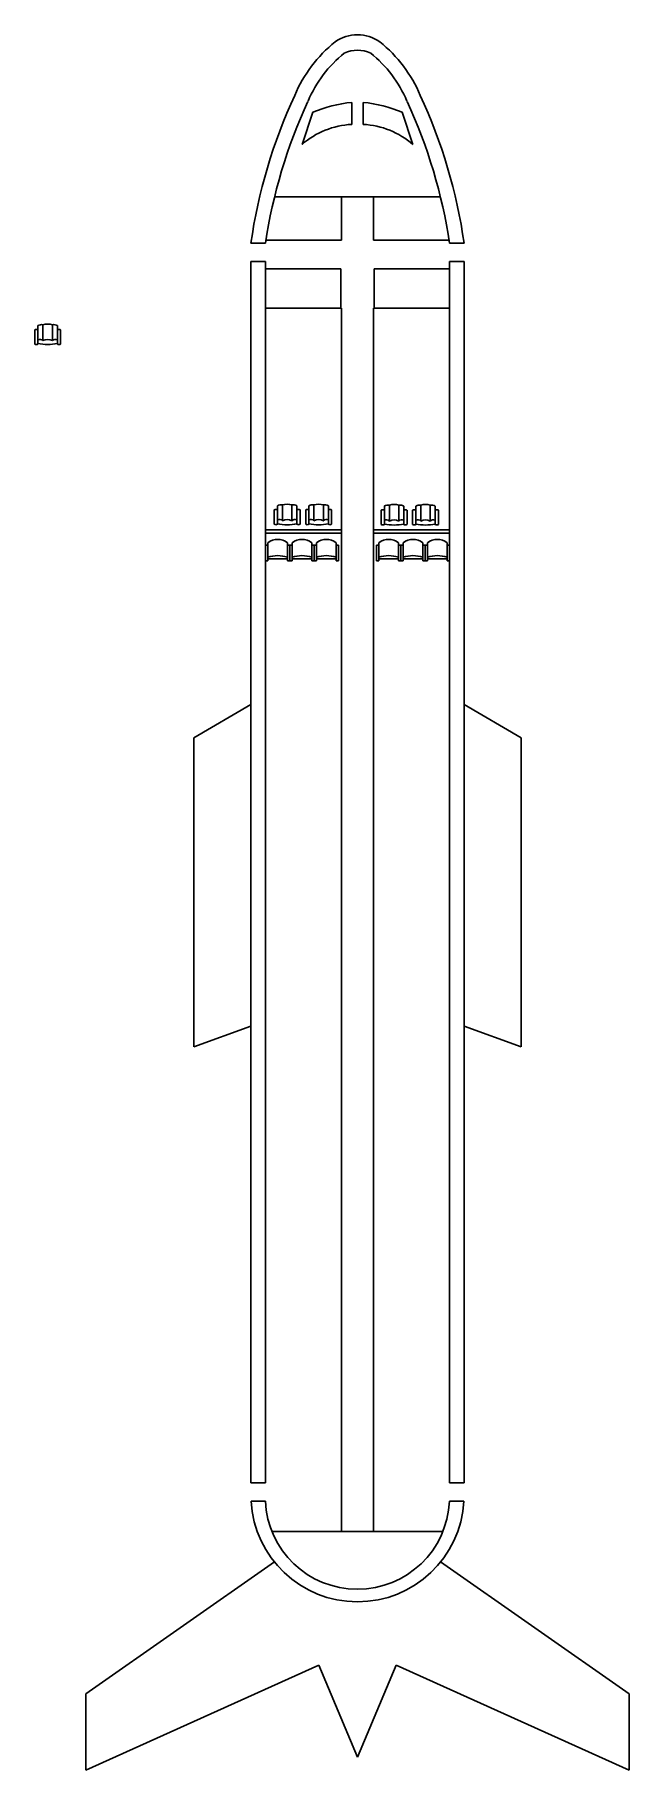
# Model space of a CAD drawing. Header units: millimetres. Extents: x 3769 to 3922, y 1801 to 2246.
import ezdxf

# ---------------------------------------------------------------- set-up
doc = ezdxf.new("R2010")
doc.units = ezdxf.units.MM
for name, color, linetype in [('fotele', 7, 'Continuous'), ('Kadłub', 1, 'Continuous'), ('korytarz', 253, 'Continuous'), ('skrzydła', 3, 'Continuous'), ('srodek', 251, 'Continuous'), ('szyby', 4, 'Continuous')]:
    doc.layers.add(name, color=color, linetype=linetype)

# ---------------------------------------------------------------- blocks, each defined once
blk = doc.blocks.new('A$C71C97D41')
at = {"layer": 'srodek'}
blk.add_line((-9.75, 0), (9.75, 0), dxfattribs=at)
blk = doc.blocks.new('A$C301C67C0')
at = {"layer": 'srodek'}
blk.add_line((0, 0), (19.5, 0), dxfattribs=at)
at = {"layer": 'korytarz'}
blk.add_blockref('A$C71C97D41', (9.75, -0.88), dxfattribs=at)

msp = doc.modelspace()

# ---------------------------------------------------------------- linework, layer by layer
at = {"layer": 'fotele'}
for p, q in [((3769.41, 2169.85), (3769.41, 2166.2)), ((3770.21, 2170.93), (3770.21, 2166.2)), ((3771.51, 2171.15), (3771.51, 2167.09)), ((3773.92, 2171.15), (3773.92, 2167.09)), ((3775.21, 2170.93), (3775.21, 2166.33)), ((3775.21, 2170.93), (3775.21, 2166.2)), ((3776.02, 2169.85), (3776.02, 2166.2)), ((3830.76, 2123.65), (3830.76, 2120)), ((3831.56, 2124.73), (3831.56, 2120)), ((3832.86, 2124.95), (3832.86, 2120.89)), ((3835.27, 2124.95), (3835.27, 2120.89)), ((3836.56, 2124.73), (3836.56, 2120.13)), ((3836.56, 2124.73), (3836.56, 2120)), ((3837.37, 2123.65), (3837.37, 2120)), ((3838.81, 2123.65), (3838.81, 2120)), ((3839.62, 2124.73), (3839.62, 2120)), ((3840.91, 2124.95), (3840.91, 2120.89)), ((3843.33, 2124.95), (3843.33, 2120.89)), ((3844.62, 2124.73), (3844.62, 2120.13)), ((3844.62, 2124.73), (3844.62, 2120)), ((3845.42, 2123.65), (3845.42, 2120)), ((3858.15, 2123.58), (3858.15, 2119.92)), ((3858.95, 2124.66), (3858.95, 2119.92)), ((3860.24, 2124.88), (3860.24, 2120.82)), ((3862.66, 2124.88), (3862.66, 2120.82)), ((3863.95, 2124.66), (3863.95, 2120.06)), ((3863.95, 2124.66), (3863.95, 2119.92)), ((3864.76, 2123.58), (3864.76, 2119.92)), ((3866.2, 2123.58), (3866.2, 2119.92)), ((3867, 2124.66), (3867, 2119.92)), ((3868.3, 2124.88), (3868.3, 2120.82)), ((3870.71, 2124.88), (3870.71, 2120.82)), ((3872, 2124.66), (3872, 2120.06)), ((3872, 2124.66), (3872, 2119.92)), ((3872.81, 2123.58), (3872.81, 2119.92)), ((3829.12, 2114.61), (3828.5, 2114.61)), ((3828.5, 2114.61), (3828.5, 2111.09)), ((3829.12, 2115.27), (3829.12, 2114.28)), ((3834.12, 2115.27), (3834.12, 2114.28)), ((3834.12, 2114.61), (3834.74, 2114.61)), ((3835.36, 2114.61), (3834.74, 2114.61)), ((3834.74, 2114.61), (3834.74, 2111.09)), ((3835.36, 2115.27), (3835.36, 2114.28)), ((3840.36, 2115.27), (3840.36, 2114.28)), ((3840.36, 2114.61), (3840.97, 2114.61)), ((3840.97, 2114.61), (3840.97, 2111.09)), ((3841.59, 2114.61), (3840.97, 2114.61)), ((3840.97, 2114.61), (3840.97, 2111.09)), ((3841.59, 2115.27), (3841.59, 2114.28)), ((3846.59, 2115.27), (3846.59, 2114.28)), ((3846.59, 2114.61), (3847.21, 2114.61)), ((3847.21, 2114.61), (3847.21, 2111.09)), ((3857.55, 2114.61), (3856.94, 2114.61)), ((3856.94, 2114.61), (3856.94, 2111.09)), ((3857.55, 2115.27), (3857.55, 2114.28)), ((3862.55, 2115.27), (3862.55, 2114.28)), ((3862.55, 2114.61), (3863.17, 2114.61)), ((3863.17, 2114.61), (3863.17, 2111.09)), ((3863.79, 2114.61), (3863.17, 2114.61)), ((3863.17, 2114.61), (3863.17, 2111.09)), ((3863.79, 2115.27), (3863.79, 2114.28)), ((3868.79, 2115.27), (3868.79, 2114.28)), ((3868.79, 2114.61), (3869.41, 2114.61)), ((3869.41, 2114.61), (3869.41, 2111.09)), ((3870.03, 2114.61), (3869.41, 2114.61)), ((3870.03, 2115.27), (3870.03, 2114.28)), ((3875.03, 2115.27), (3875.03, 2114.28)), ((3875.03, 2114.61), (3875.65, 2114.61)), ((3875.65, 2114.61), (3875.65, 2111.09)), ((3828.5, 2111.09), (3828.5, 2110.61)), ((3828.5, 2110.61), (3829.12, 2110.61)), ((3829.12, 2110.61), (3829.12, 2111.09)), ((3834.12, 2110.61), (3834.12, 2111.09)), ((3834.74, 2110.61), (3834.12, 2110.61)), ((3834.74, 2111.09), (3834.74, 2110.61)), ((3834.74, 2110.61), (3835.36, 2110.61)), ((3835.36, 2110.61), (3835.36, 2111.09)), ((3840.36, 2110.61), (3840.36, 2111.09)), ((3840.97, 2110.61), (3840.36, 2110.61)), ((3840.97, 2111.09), (3840.97, 2110.61)), ((3840.97, 2111.09), (3840.97, 2110.61)), ((3840.97, 2110.61), (3841.59, 2110.61)), ((3841.59, 2110.61), (3841.59, 2111.09)), ((3846.59, 2110.61), (3846.59, 2111.09)), ((3847.21, 2110.61), (3846.59, 2110.61)), ((3847.21, 2111.09), (3847.21, 2110.61)), ((3856.94, 2111.09), (3856.94, 2110.61)), ((3856.94, 2110.61), (3857.55, 2110.61)), ((3857.55, 2110.61), (3857.55, 2111.09)), ((3862.55, 2110.61), (3862.55, 2111.09)), ((3863.17, 2110.61), (3862.55, 2110.61)), ((3863.17, 2111.09), (3863.17, 2110.61)), ((3863.17, 2111.09), (3863.17, 2110.61)), ((3863.17, 2110.61), (3863.79, 2110.61)), ((3863.79, 2110.61), (3863.79, 2111.09)), ((3868.79, 2110.61), (3868.79, 2111.09)), ((3869.41, 2110.61), (3868.79, 2110.61)), ((3869.41, 2111.09), (3869.41, 2110.61)), ((3869.41, 2110.61), (3870.03, 2110.61)), ((3870.03, 2110.61), (3870.03, 2111.09)), ((3875.03, 2110.61), (3875.03, 2111.09)), ((3875.65, 2110.61), (3875.03, 2110.61)), ((3875.65, 2111.09), (3875.65, 2110.61))]:
    msp.add_line(p, q, dxfattribs=at)
for points in [[(3829.12, 2115.27), (3829.12, 2111.09), (3834.12, 2111.09), (3834.12, 2115.27)], [(3834.12, 2115.27), (3834.12, 2111.09), (3829.12, 2111.09), (3829.12, 2115.27)], [(3835.36, 2115.27), (3835.36, 2111.09), (3840.36, 2111.09), (3840.36, 2115.27)], [(3840.36, 2115.27), (3840.36, 2111.09), (3835.36, 2111.09), (3835.36, 2115.27)], [(3841.59, 2115.27), (3841.59, 2111.09), (3846.59, 2111.09), (3846.59, 2115.27)], [(3846.59, 2115.27), (3846.59, 2111.09), (3841.59, 2111.09), (3841.59, 2115.27)], [(3857.55, 2115.27), (3857.55, 2111.09), (3862.55, 2111.09), (3862.55, 2115.27)], [(3862.55, 2115.27), (3862.55, 2111.09), (3857.55, 2111.09), (3857.55, 2115.27)], [(3863.79, 2115.27), (3863.79, 2111.09), (3868.79, 2111.09), (3868.79, 2115.27)], [(3868.79, 2115.27), (3868.79, 2111.09), (3863.79, 2111.09), (3863.79, 2115.27)], [(3870.03, 2115.27), (3870.03, 2111.09), (3875.03, 2111.09), (3875.03, 2115.27)], [(3875.03, 2115.27), (3875.03, 2111.09), (3870.03, 2111.09), (3870.03, 2115.27)]]:
    msp.add_lwpolyline(points, dxfattribs=at)
for centre, radius, start, end in [((3769.81, 2169.17), 0.794, 59.5491, 120.4509), ((3771.25, 2168.81), 2.36, 83.677, 115.9456), ((3770.69, 2166.18), 1.23, 48.1292, 112.7065), ((3772.71, 2167.14), 4.19, 73.2358, 106.7642), ((3772.71, 2167.14), 4.19, 73.2358, 106.7642), ((3772.71, 2164.82), 2.57, 62.0144, 117.9856), ((3774.18, 2168.81), 2.36, 64.0544, 96.323), ((3774.74, 2166.18), 1.23, 67.2935, 131.8708), ((3774.74, 2166.18), 1.23, 67.2935, 131.8708), ((3775.62, 2169.17), 0.794, 59.5491, 120.4509), ((3769.81, 2166.88), 0.794, 239.5491, 300.4509), ((3772.71, 2178.47), 12.4, 258.3656, 281.6344), ((3772.71, 2178.47), 12.4, 258.3656, 281.6344), ((3775.62, 2166.88), 0.794, 239.5491, 300.4509), ((3831.16, 2122.97), 0.794, 59.5491, 120.4509), ((3832.6, 2122.61), 2.36, 83.677, 115.9456), ((3834.06, 2120.94), 4.19, 73.2358, 106.7642), ((3834.06, 2120.94), 4.19, 73.2358, 106.7642), ((3835.53, 2122.61), 2.36, 64.0544, 96.323), ((3836.97, 2122.97), 0.794, 59.5491, 120.4509), ((3839.22, 2122.97), 0.794, 59.5491, 120.4509), ((3840.65, 2122.61), 2.36, 83.677, 115.9456), ((3842.12, 2120.94), 4.19, 73.2358, 106.7642), ((3842.12, 2120.94), 4.19, 73.2358, 106.7642), ((3843.59, 2122.61), 2.36, 64.0544, 96.323), ((3845.02, 2122.97), 0.794, 59.5491, 120.4509), ((3858.55, 2122.89), 0.794, 59.5491, 120.4509), ((3859.98, 2122.54), 2.36, 83.677, 115.9456), ((3861.45, 2120.87), 4.19, 73.2358, 106.7642), ((3861.45, 2120.87), 4.19, 73.2358, 106.7642), ((3862.92, 2122.54), 2.36, 64.0544, 96.323), ((3864.35, 2122.89), 0.794, 59.5491, 120.4509), ((3866.6, 2122.89), 0.794, 59.5491, 120.4509), ((3868.04, 2122.54), 2.36, 83.677, 115.9456), ((3869.5, 2120.87), 4.19, 73.2358, 106.7642), ((3869.5, 2120.87), 4.19, 73.2358, 106.7642), ((3870.97, 2122.54), 2.36, 64.0544, 96.323), ((3872.41, 2122.89), 0.794, 59.5491, 120.4509), ((3831.16, 2120.68), 0.794, 239.5491, 300.4509), ((3832.04, 2119.98), 1.23, 48.1292, 112.7065), ((3834.06, 2132.27), 12.4, 258.3656, 281.6344), ((3834.06, 2132.27), 12.4, 258.3656, 281.6344), ((3834.06, 2118.62), 2.57, 62.0144, 117.9856), ((3836.09, 2119.98), 1.23, 67.2935, 131.8708), ((3836.09, 2119.98), 1.23, 67.2935, 131.8708), ((3836.97, 2120.68), 0.794, 239.5491, 300.4509), ((3839.22, 2120.68), 0.794, 239.5491, 300.4509), ((3840.09, 2119.98), 1.23, 48.1292, 112.7065), ((3842.12, 2132.27), 12.4, 258.3656, 281.6344), ((3842.12, 2132.27), 12.4, 258.3656, 281.6344), ((3842.12, 2118.62), 2.57, 62.0144, 117.9856), ((3844.14, 2119.98), 1.23, 67.2935, 131.8708), ((3844.14, 2119.98), 1.23, 67.2935, 131.8708), ((3845.02, 2120.68), 0.794, 239.5491, 300.4509), ((3858.55, 2120.61), 0.794, 239.5491, 300.4509), ((3859.42, 2119.9), 1.23, 48.1292, 112.7065), ((3861.45, 2132.2), 12.4, 258.3656, 281.6344), ((3861.45, 2132.2), 12.4, 258.3656, 281.6344), ((3861.45, 2118.55), 2.57, 62.0144, 117.9856), ((3863.48, 2119.9), 1.23, 67.2935, 131.8708), ((3863.48, 2119.9), 1.23, 67.2935, 131.8708), ((3864.35, 2120.61), 0.794, 239.5491, 300.4509), ((3866.6, 2120.61), 0.794, 239.5491, 300.4509), ((3867.48, 2119.9), 1.23, 48.1292, 112.7065), ((3869.5, 2132.2), 12.4, 258.3656, 281.6344), ((3869.5, 2132.2), 12.4, 258.3656, 281.6344), ((3869.5, 2118.55), 2.57, 62.0144, 117.9856), ((3871.53, 2119.9), 1.23, 67.2935, 131.8708), ((3871.53, 2119.9), 1.23, 67.2935, 131.8708), ((3872.41, 2120.61), 0.794, 239.5491, 300.4509), ((3831.62, 2111.91), 4.19, 53.3453, 126.6547), ((3831.62, 2111.91), 4.19, 53.3453, 126.6547), ((3837.86, 2111.91), 4.19, 53.3453, 126.6547), ((3837.86, 2111.91), 4.19, 53.3453, 126.6547), ((3844.09, 2111.91), 4.19, 53.3453, 126.6547), ((3844.09, 2111.91), 4.19, 53.3453, 126.6547), ((3860.05, 2111.91), 4.19, 53.3453, 126.6547), ((3860.05, 2111.91), 4.19, 53.3453, 126.6547), ((3866.29, 2111.91), 4.19, 53.3453, 126.6547), ((3866.29, 2111.91), 4.19, 53.3453, 126.6547), ((3872.53, 2111.91), 4.19, 53.3453, 126.6547), ((3872.53, 2111.91), 4.19, 53.3453, 126.6547), ((3831.62, 2104.31), 7.64, 70.9059, 109.0941), ((3831.62, 2104.31), 7.64, 70.9059, 109.0941), ((3837.86, 2104.31), 7.64, 70.9059, 109.0941), ((3837.86, 2104.31), 7.64, 70.9059, 109.0941), ((3844.09, 2104.31), 7.64, 70.9059, 109.0941), ((3844.09, 2104.31), 7.64, 70.9059, 109.0941), ((3860.05, 2104.31), 7.64, 70.9059, 109.0941), ((3860.05, 2104.31), 7.64, 70.9059, 109.0941), ((3866.29, 2104.31), 7.64, 70.9059, 109.0941), ((3866.29, 2104.31), 7.64, 70.9059, 109.0941), ((3872.53, 2104.31), 7.64, 70.9059, 109.0941), ((3872.53, 2104.31), 7.64, 70.9059, 109.0941)]:
    msp.add_arc(centre, radius, start, end, dxfattribs=at)
at = {"layer": 'Kadłub'}
for p, q in [((3824.78, 2192.02), (3828.5, 2192.02)), ((3879.37, 2192.02), (3875.65, 2192.02)), ((3824.78, 2187.35), (3828.5, 2187.35)), ((3824.78, 2187.35), (3824.78, 1874.18)), ((3828.5, 2187.35), (3828.5, 1874.18)), ((3879.37, 2187.35), (3875.65, 2187.35)), ((3875.65, 2187.35), (3875.65, 1874.18)), ((3875.65, 2187.35), (3875.65, 1874.18)), ((3879.37, 2187.35), (3879.37, 1874.18)), ((3879.37, 2187.35), (3879.37, 1874.18)), ((3828.5, 1874.18), (3824.78, 1874.18)), ((3875.65, 1874.18), (3879.37, 1874.18)), ((3828.5, 1869.51), (3824.81, 1869.51)), ((3875.65, 1869.51), (3879.34, 1869.51))]:
    msp.add_line(p, q, dxfattribs=at)
for centre, radius, start, end in [((3868.72, 2216.06), 35.55, 129.0051, 156.9791), ((3852.07, 2235.57), 9.94, 54.7698, 125.2302), ((3835.43, 2216.06), 35.55, 23.0209, 50.9949), ((3868.72, 2216.06), 31.83, 129.0051, 156.9791), ((3852.07, 2233.44), 8.1, 65.2725, 114.7275), ((3835.43, 2216.06), 31.83, 23.0209, 50.9949), ((3958.66, 2173.05), 135.22, 155.1099, 171.9347), ((3745.49, 2173.05), 135.22, 8.0653, 24.8901), ((3960.43, 2172.39), 133.38, 155.1701, 171.5337), ((3743.74, 2172.39), 133.36, 8.4648, 24.8314), ((3852.07, 1871.03), 27.31, 183.1963, 356.8037), ((3852.05, 1870.52), 23.58, 182.4594, 357.5406)]:
    msp.add_arc(centre, radius, start, end, dxfattribs=at)
at = {"layer": 'korytarz'}
for p, q in [((3848, 1861.73), (3848, 2175.42)), ((3856.15, 1861.73), (3856.15, 2175.42)), ((3848, 2118.58), (3848, 2117.69))]:
    msp.add_line(p, q, dxfattribs=at)
at = {"layer": 'skrzydła'}
for p, q in [((3828.5, 2192.02), (3824.78, 2192.02)), ((3824.78, 2073.82), (3810.13, 2065.26)), ((3879.37, 2073.82), (3894.01, 2065.26)), ((3810.13, 2065.26), (3810.13, 1986.04)), ((3894.01, 2065.26), (3894.01, 1986.04)), ((3810.13, 1986.04), (3824.78, 1991.34)), ((3894.01, 1986.04), (3879.37, 1991.34)), ((3830.78, 1853.93), (3782.47, 1820.11)), ((3873.37, 1853.93), (3921.68, 1820.11)), ((3782.47, 1800.52), (3842.17, 1827.45)), ((3842.17, 1827.45), (3852.07, 1803.92)), ((3861.98, 1827.45), (3852.07, 1803.92)), ((3921.68, 1800.52), (3861.98, 1827.45)), ((3782.47, 1820.11), (3782.47, 1800.52)), ((3921.68, 1820.11), (3921.68, 1800.52))]:
    msp.add_line(p, q, dxfattribs=at)
at = {"layer": 'srodek'}
for p, q in [((3830.83, 2203.9), (3873.32, 2203.9)), ((3847.97, 2192.84), (3847.97, 2203.9)), ((3856.18, 2192.84), (3856.18, 2203.9)), ((3847.97, 2192.84), (3828.66, 2192.84)), ((3856.18, 2192.84), (3875.49, 2192.84)), ((3828.5, 2185.51), (3847.83, 2185.51)), ((3847.83, 2185.51), (3847.83, 2175.42)), ((3875.65, 2185.51), (3856.32, 2185.51)), ((3856.32, 2185.51), (3856.32, 2175.42)), ((3847.83, 2175.42), (3828.5, 2175.42)), ((3856.32, 2175.42), (3875.65, 2175.42)), ((3828.5, 2118.58), (3848, 2118.58)), ((3856.15, 2118.58), (3875.65, 2118.58)), ((3856.15, 2118.58), (3856.15, 2117.69)), ((3830.4, 1861.73), (3873.75, 1861.73)), ((3848, 1861.73), (3856.15, 1861.73))]:
    msp.add_line(p, q, dxfattribs=at)
at = {"layer": 'szyby'}
for p, q in [((3837.87, 2217.37), (3840.62, 2225.61)), ((3850.6, 2222.52), (3850.6, 2228.16)), ((3853.55, 2222.52), (3853.55, 2228.16)), ((3866.28, 2217.37), (3863.53, 2225.61))]:
    msp.add_line(p, q, dxfattribs=at)
for centre, radius, start, end in [((3854.09, 2193.77), 34.57, 95.792, 112.9309), ((3850.06, 2193.77), 34.57, 67.0691, 84.208), ((3851.63, 2201.64), 20.9, 92.8288, 131.1882), ((3852.51, 2201.64), 20.9, 48.8118, 87.1712)]:
    msp.add_arc(centre, radius, start, end, dxfattribs=at)

# ---------------------------------------------------------------- block references
at = {"layer": 'korytarz'}
for name, p in [('A$C301C67C0', (3856.15, 2118.58)), ('A$C71C97D41', (3838.25, 2117.69))]:
    msp.add_blockref(name, p, dxfattribs=at)

doc.saveas('drawing.dxf')
